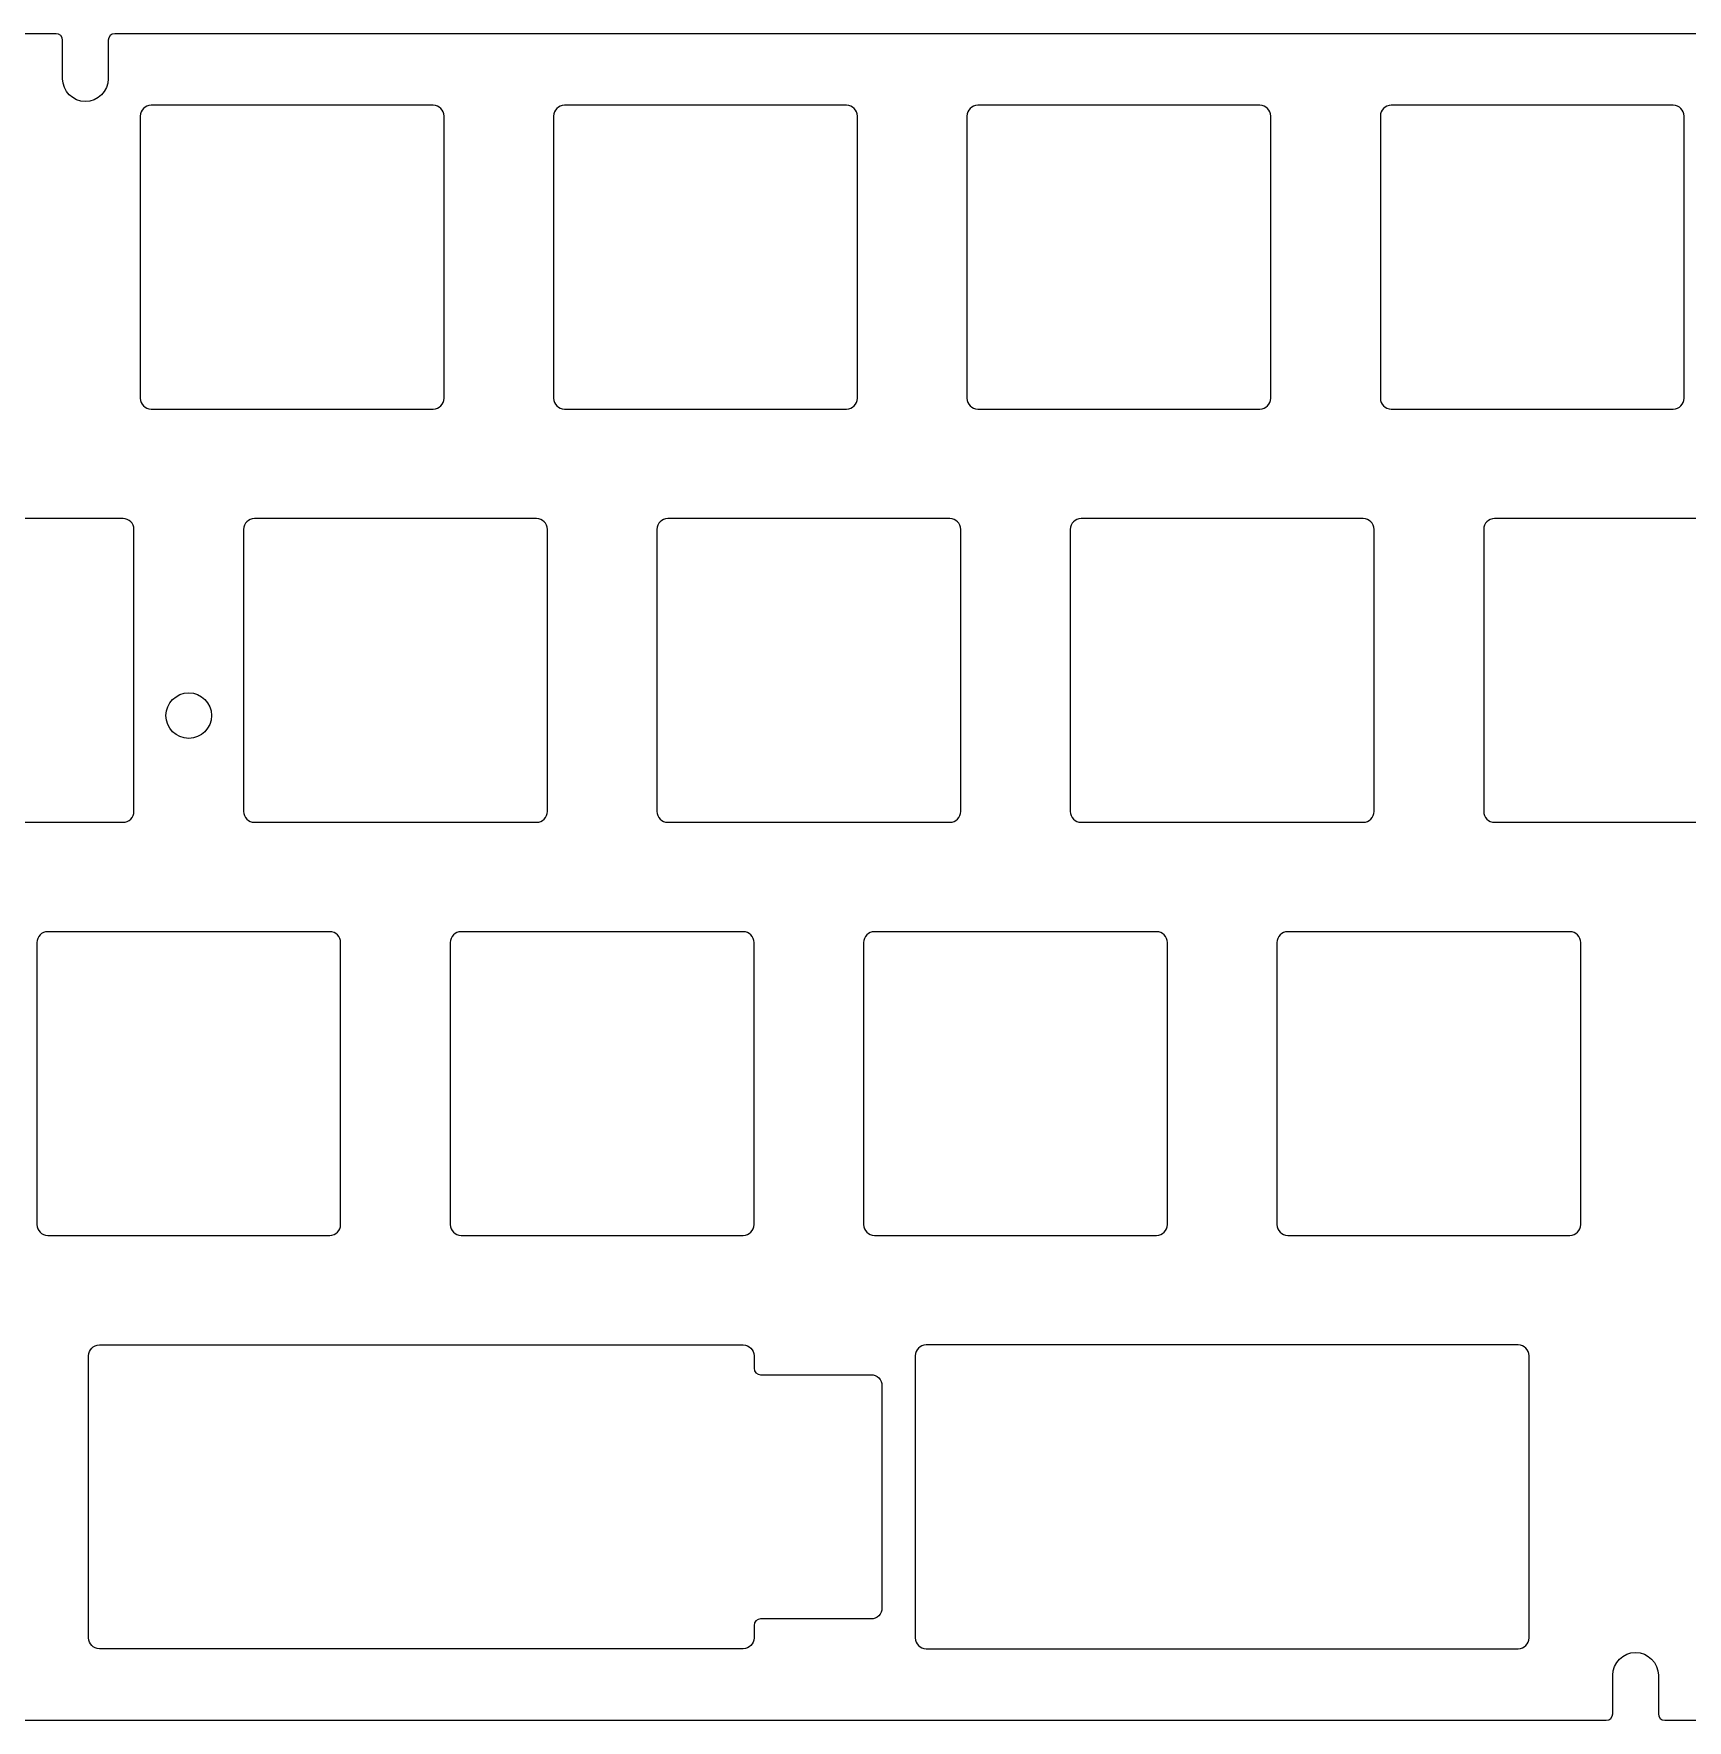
# Model space of a CAD drawing. Header units: millimetres. Extents: x -270 to 55, y 107 to 185.
# Drawn here: x -157.7 to -81.5, y 107 to 184.8 of the extents above; entities that cross this region are included whole.
import ezdxf

# ---------------------------------------------------------------- set-up
doc = ezdxf.new("R2010")
doc.units = ezdxf.units.MM
doc.header["$MEASUREMENT"] = 0
doc.layers.add('Layer 1', color=7, linetype='Continuous')

msp = doc.modelspace()

# ---------------------------------------------------------------- linework, layer by layer
at = {"layer": 'Layer 1'}
for points, knots in [([(-269.4598, 184.7521), (-269.4598, 184.7521), (-251.9345, 184.7521), (-251.9345, 184.7521), (-251.9345, 184.7521), (-251.7688, 184.7521), (-251.6345, 184.6178), (-251.6345, 184.4521), (-251.6345, 184.4521), (-251.6345, 183.8355), (-251.6345, 183.2937), (-251.6345, 182.6771), (-251.6345, 182.6771), (-251.6345, 182.6771), (-251.6345, 182.6769), (-251.6345, 182.6769), (-251.6345, 182.6769), (-251.6345, 182.0994), (-251.162, 181.627), (-250.5846, 181.627), (-250.5846, 181.627), (-250.5846, 181.627), (-250.5843, 181.627), (-250.5843, 181.627), (-250.5843, 181.627), (-250.0069, 181.627), (-249.5345, 182.0994), (-249.5345, 182.6769), (-249.5345, 182.6769), (-249.5345, 182.6769), (-249.5345, 182.6771), (-249.5345, 182.6771), (-249.5345, 182.6771), (-249.5345, 182.6771), (-249.5345, 184.4521), (-249.5345, 184.4521), (-249.5345, 184.4521), (-249.5345, 184.6178), (-249.4002, 184.7521), (-249.2345, 184.7521), (-249.2345, 184.7521), (-249.2345, 184.7521), (-156.6844, 184.7521), (-156.6844, 184.7521), (-156.6844, 184.7521), (-156.5187, 184.7521), (-156.3844, 184.6178), (-156.3844, 184.4521), (-156.3844, 184.4521), (-156.3844, 183.8355), (-156.3844, 183.2938), (-156.3844, 182.6772), (-156.3844, 182.6772), (-156.3844, 182.6772), (-156.3844, 182.677), (-156.3844, 182.677), (-156.3844, 182.677), (-156.3844, 182.0995), (-155.9119, 181.6271), (-155.3345, 181.6271), (-155.3345, 181.6271), (-155.3345, 181.6271), (-155.3342, 181.6271), (-155.3342, 181.6271), (-155.3342, 181.6271), (-154.7568, 181.6271), (-154.2844, 182.0995), (-154.2844, 182.677), (-154.2844, 182.677), (-154.2844, 182.677), (-154.2844, 182.6772), (-154.2844, 182.6772), (-154.2844, 182.6772), (-154.2844, 182.6772), (-154.2844, 184.4521), (-154.2844, 184.4521), (-154.2844, 184.4521), (-154.2844, 184.6178), (-154.1501, 184.7521), (-153.9844, 184.7521), (-153.9844, 184.7521), (-153.9844, 184.7521), (-61.4341, 184.7521), (-61.4341, 184.7521), (-61.4341, 184.7521), (-61.2684, 184.7521), (-61.1341, 184.6178), (-61.1341, 184.4521), (-61.1341, 184.4521), (-61.1341, 184.4521), (-61.1341, 182.6772), (-61.1341, 182.6772), (-61.1341, 182.6772), (-61.1341, 182.6772), (-61.1341, 182.677), (-61.1341, 182.677), (-61.1341, 182.677), (-61.1341, 182.0995), (-60.6616, 181.6271), (-60.0842, 181.6271), (-60.0842, 181.6271), (-60.0842, 181.6271), (-60.0839, 181.6271), (-60.0839, 181.6271), (-60.0839, 181.6271), (-59.5063, 181.6271), (-59.0341, 182.0996), (-59.0341, 182.6772), (-59.0341, 182.6772), (-59.0341, 182.6772), (-59.0341, 184.4521), (-59.0341, 184.4521), (-59.0341, 184.4521), (-59.0341, 184.6178), (-58.8998, 184.7521), (-58.7341, 184.7521), (-58.7341, 184.7521), (-58.7341, 184.7521), (33.8162, 184.7521), (33.8162, 184.7521), (33.8162, 184.7521), (33.9819, 184.7521), (34.1162, 184.6178), (34.1162, 184.4521), (34.1162, 184.4521), (34.1162, 183.8605), (34.1162, 183.2688), (34.1162, 182.6772), (34.1162, 182.6772), (34.1162, 182.6772), (34.1162, 182.677), (34.1162, 182.677), (34.1162, 182.677), (34.1162, 182.0995), (34.5887, 181.6271), (35.1661, 181.6271), (35.1661, 181.6271), (35.1661, 181.6271), (35.1664, 181.6271), (35.1664, 181.6271), (35.1664, 181.6271), (35.7438, 181.6271), (36.2162, 182.0995), (36.2162, 182.677), (36.2162, 182.677), (36.2162, 182.677), (36.2162, 182.6772), (36.2162, 182.6772), (36.2162, 182.6772), (36.2162, 182.6772), (36.2162, 184.4521), (36.2162, 184.4521), (36.2162, 184.4521), (36.2162, 184.6178), (36.3505, 184.7521), (36.5162, 184.7521), (36.5162, 184.7521), (42.3576, 184.7521), (48.199, 184.7521), (54.0404, 184.7521), (54.0404, 184.7521), (54.5629, 184.7521), (54.9902, 184.3245), (54.9902, 183.8021), (54.9902, 183.8021), (54.9902, 165.2605), (54.9902, 146.719), (54.9902, 128.1774), (54.9902, 128.1774), (54.9902, 128.0116), (54.8559, 127.8773), (54.6902, 127.8773), (54.6902, 127.8773), (54.6902, 127.8773), (52.9153, 127.8773), (52.9153, 127.8773), (52.9153, 127.8773), (52.9153, 127.8773), (52.9151, 127.8774), (52.9151, 127.8774), (52.9151, 127.8774), (52.3376, 127.8773), (51.8652, 127.4048), (51.8652, 126.8274), (51.8652, 126.8274), (51.8652, 126.8274), (51.8652, 126.8272), (51.8652, 126.8272), (51.8652, 126.8272), (51.8652, 126.2498), (52.3376, 125.7773), (52.9151, 125.7773), (52.9151, 125.7773), (52.9151, 125.7773), (52.9153, 125.7774), (52.9153, 125.7774), (52.9153, 125.7774), (52.9153, 125.7774), (54.6902, 125.7773), (54.6902, 125.7773), (54.6902, 125.7773), (54.8559, 125.7773), (54.9902, 125.643), (54.9902, 125.4774), (54.9902, 125.4774), (54.9902, 125.4774), (54.9902, 107.9523), (54.9902, 107.9523), (54.9902, 107.9523), (54.9902, 107.4299), (54.5629, 107.0023), (54.0404, 107.0023), (54.0404, 107.0023), (54.0404, 107.0023), (-1.584, 107.0023), (-1.584, 107.0023), (-1.584, 107.0023), (-1.7497, 107.0023), (-1.884, 107.1366), (-1.884, 107.3023), (-1.884, 107.3023), (-1.884, 107.8939), (-1.884, 108.4856), (-1.884, 109.0772), (-1.884, 109.0772), (-1.884, 109.0772), (-1.884, 109.0774), (-1.884, 109.0774), (-1.884, 109.0774), (-1.884, 109.6549), (-2.3564, 110.1273), (-2.9338, 110.1273), (-2.9338, 110.1273), (-2.9338, 110.1273), (-2.9341, 110.1273), (-2.9341, 110.1273), (-2.9341, 110.1273), (-3.5115, 110.1273), (-3.984, 109.6549), (-3.984, 109.0774), (-3.984, 109.0774), (-3.984, 109.0774), (-3.984, 109.0772), (-3.984, 109.0772), (-3.984, 109.0772), (-3.984, 109.0772), (-3.984, 107.3023), (-3.984, 107.3023), (-3.984, 107.3023), (-3.984, 107.1366), (-4.1183, 107.0023), (-4.284, 107.0023), (-4.284, 107.0023), (-4.284, 107.0023), (-82.5475, 107.0023), (-82.5475, 107.0023), (-82.5475, 107.0023), (-82.7132, 107.0023), (-82.8475, 107.1366), (-82.8475, 107.3023), (-82.8475, 107.3023), (-82.8475, 107.8939), (-82.8475, 108.4856), (-82.8475, 109.0772), (-82.8475, 109.0772), (-82.8475, 109.0772), (-82.8475, 109.0774), (-82.8475, 109.0774), (-82.8475, 109.0774), (-82.8475, 109.6549), (-83.3199, 110.1273), (-83.8973, 110.1273), (-83.8973, 110.1273), (-83.8973, 110.1273), (-83.8976, 110.1273), (-83.8976, 110.1273), (-83.8976, 110.1273), (-84.475, 110.1273), (-84.9475, 109.6549), (-84.9475, 109.0774), (-84.9475, 109.0774), (-84.9475, 109.0774), (-84.9475, 109.0772), (-84.9475, 109.0772), (-84.9475, 109.0772), (-84.9475, 109.0772), (-84.9475, 107.3023), (-84.9475, 107.3023), (-84.9475, 107.3023), (-84.9475, 107.1366), (-85.0818, 107.0023), (-85.2475, 107.0023), (-85.2475, 107.0023), (-85.2475, 107.0023), (-199.7941, 107.0023), (-199.7941, 107.0023), (-199.7941, 107.0023), (-199.9598, 107.0023), (-200.0941, 107.1366), (-200.0941, 107.3023), (-200.0941, 107.3023), (-200.0941, 107.8939), (-200.0941, 108.4856), (-200.0941, 109.0772), (-200.0941, 109.0772), (-200.0941, 109.0772), (-200.0941, 109.0774), (-200.0941, 109.0774), (-200.0941, 109.0774), (-200.0941, 109.6549), (-200.5665, 110.1273), (-201.1439, 110.1273), (-201.1439, 110.1273), (-201.1439, 110.1273), (-201.1442, 110.1273), (-201.1442, 110.1273), (-201.1442, 110.1273), (-201.7216, 110.1273), (-202.1941, 109.6549), (-202.1941, 109.0774), (-202.1941, 109.0774), (-202.1941, 109.0774), (-202.1941, 109.0772), (-202.1941, 109.0772), (-202.1941, 109.0772), (-202.1941, 109.0772), (-202.1941, 107.3023), (-202.1941, 107.3023), (-202.1941, 107.3023), (-202.1941, 107.1366), (-202.3284, 107.0023), (-202.4941, 107.0023), (-202.4941, 107.0023), (-202.4941, 107.0023), (-269.4598, 107.0023), (-269.4598, 107.0023), (-269.4598, 107.0023), (-269.9823, 107.0023), (-270.4096, 107.4299), (-270.4096, 107.9523), (-270.4096, 107.9523), (-270.4096, 113.794), (-270.4096, 119.6356), (-270.4096, 125.4773), (-270.4096, 125.4773), (-270.4096, 125.643), (-270.2753, 125.7773), (-270.1096, 125.7773), (-270.1096, 125.7773), (-269.518, 125.7773), (-268.9263, 125.7773), (-268.3347, 125.7773), (-268.3347, 125.7773), (-268.3347, 125.7773), (-268.3345, 125.7773), (-268.3345, 125.7773), (-268.3345, 125.7773), (-267.757, 125.7773), (-267.2846, 126.2497), (-267.2846, 126.8271), (-267.2846, 126.8271), (-267.2846, 126.8271), (-267.2846, 126.8274), (-267.2846, 126.8274), (-267.2846, 126.8274), (-267.2846, 127.4048), (-267.757, 127.8773), (-268.3345, 127.8773), (-268.3345, 127.8773), (-268.3345, 127.8773), (-268.3347, 127.8773), (-268.3347, 127.8773), (-268.3347, 127.8773), (-268.3347, 127.8773), (-270.1096, 127.8773), (-270.1096, 127.8773), (-270.1096, 127.8773), (-270.2753, 127.8773), (-270.4096, 128.0116), (-270.4096, 128.1773), (-270.4096, 128.1773), (-270.4096, 146.7189), (-270.4096, 165.2605), (-270.4096, 183.8021), (-270.4096, 183.8021), (-270.4096, 184.3245), (-269.9823, 184.7521), (-269.4598, 184.7521)], [0, 0, 0, 0, 0.0102041, 0.0102041, 0.0102041, 0.0102041, 0.0204082, 0.0204082, 0.0204082, 0.0204082, 0.0306122, 0.0306122, 0.0306122, 0.0306122, 0.0408163, 0.0408163, 0.0408163, 0.0408163, 0.0510204, 0.0510204, 0.0510204, 0.0510204, 0.0612245, 0.0612245, 0.0612245, 0.0612245, 0.0714286, 0.0714286, 0.0714286, 0.0714286, 0.0816327, 0.0816327, 0.0816327, 0.0816327, 0.0918367, 0.0918367, 0.0918367, 0.0918367, 0.1020408, 0.1020408, 0.1020408, 0.1020408, 0.1122449, 0.1122449, 0.1122449, 0.1122449, 0.122449, 0.122449, 0.122449, 0.122449, 0.1326531, 0.1326531, 0.1326531, 0.1326531, 0.1428571, 0.1428571, 0.1428571, 0.1428571, 0.1530612, 0.1530612, 0.1530612, 0.1530612, 0.1632653, 0.1632653, 0.1632653, 0.1632653, 0.1734694, 0.1734694, 0.1734694, 0.1734694, 0.1836735, 0.1836735, 0.1836735, 0.1836735, 0.1938776, 0.1938776, 0.1938776, 0.1938776, 0.2040816, 0.2040816, 0.2040816, 0.2040816, 0.2142857, 0.2142857, 0.2142857, 0.2142857, 0.2244898, 0.2244898, 0.2244898, 0.2244898, 0.2346939, 0.2346939, 0.2346939, 0.2346939, 0.244898, 0.244898, 0.244898, 0.244898, 0.255102, 0.255102, 0.255102, 0.255102, 0.2653061, 0.2653061, 0.2653061, 0.2653061, 0.2755102, 0.2755102, 0.2755102, 0.2755102, 0.2857143, 0.2857143, 0.2857143, 0.2857143, 0.2959184, 0.2959184, 0.2959184, 0.2959184, 0.3061224, 0.3061224, 0.3061224, 0.3061224, 0.3163265, 0.3163265, 0.3163265, 0.3163265, 0.3265306, 0.3265306, 0.3265306, 0.3265306, 0.3367347, 0.3367347, 0.3367347, 0.3367347, 0.3469388, 0.3469388, 0.3469388, 0.3469388, 0.3571429, 0.3571429, 0.3571429, 0.3571429, 0.3673469, 0.3673469, 0.3673469, 0.3673469, 0.377551, 0.377551, 0.377551, 0.377551, 0.3877551, 0.3877551, 0.3877551, 0.3877551, 0.3979592, 0.3979592, 0.3979592, 0.3979592, 0.4081633, 0.4081633, 0.4081633, 0.4081633, 0.4183673, 0.4183673, 0.4183673, 0.4183673, 0.4285714, 0.4285714, 0.4285714, 0.4285714, 0.4387755, 0.4387755, 0.4387755, 0.4387755, 0.4489796, 0.4489796, 0.4489796, 0.4489796, 0.4591837, 0.4591837, 0.4591837, 0.4591837, 0.4693878, 0.4693878, 0.4693878, 0.4693878, 0.4795918, 0.4795918, 0.4795918, 0.4795918, 0.4897959, 0.4897959, 0.4897959, 0.4897959, 0.5, 0.5, 0.5, 0.5, 0.5102041, 0.5102041, 0.5102041, 0.5102041, 0.5204082, 0.5204082, 0.5204082, 0.5204082, 0.5306122, 0.5306122, 0.5306122, 0.5306122, 0.5408163, 0.5408163, 0.5408163, 0.5408163, 0.5510204, 0.5510204, 0.5510204, 0.5510204, 0.5612245, 0.5612245, 0.5612245, 0.5612245, 0.5714286, 0.5714286, 0.5714286, 0.5714286, 0.5816327, 0.5816327, 0.5816327, 0.5816327, 0.5918367, 0.5918367, 0.5918367, 0.5918367, 0.6020408, 0.6020408, 0.6020408, 0.6020408, 0.6122449, 0.6122449, 0.6122449, 0.6122449, 0.622449, 0.622449, 0.622449, 0.622449, 0.6326531, 0.6326531, 0.6326531, 0.6326531, 0.6428571, 0.6428571, 0.6428571, 0.6428571, 0.6530612, 0.6530612, 0.6530612, 0.6530612, 0.6632653, 0.6632653, 0.6632653, 0.6632653, 0.6734694, 0.6734694, 0.6734694, 0.6734694, 0.6836735, 0.6836735, 0.6836735, 0.6836735, 0.6938776, 0.6938776, 0.6938776, 0.6938776, 0.7040816, 0.7040816, 0.7040816, 0.7040816, 0.7142857, 0.7142857, 0.7142857, 0.7142857, 0.7244898, 0.7244898, 0.7244898, 0.7244898, 0.7346939, 0.7346939, 0.7346939, 0.7346939, 0.744898, 0.744898, 0.744898, 0.744898, 0.755102, 0.755102, 0.755102, 0.755102, 0.7653061, 0.7653061, 0.7653061, 0.7653061, 0.7755102, 0.7755102, 0.7755102, 0.7755102, 0.7857143, 0.7857143, 0.7857143, 0.7857143, 0.7959184, 0.7959184, 0.7959184, 0.7959184, 0.8061224, 0.8061224, 0.8061224, 0.8061224, 0.8163265, 0.8163265, 0.8163265, 0.8163265, 0.8265306, 0.8265306, 0.8265306, 0.8265306, 0.8367347, 0.8367347, 0.8367347, 0.8367347, 0.8469388, 0.8469388, 0.8469388, 0.8469388, 0.8571429, 0.8571429, 0.8571429, 0.8571429, 0.8673469, 0.8673469, 0.8673469, 0.8673469, 0.877551, 0.877551, 0.877551, 0.877551, 0.8877551, 0.8877551, 0.8877551, 0.8877551, 0.8979592, 0.8979592, 0.8979592, 0.8979592, 0.9081633, 0.9081633, 0.9081633, 0.9081633, 0.9183673, 0.9183673, 0.9183673, 0.9183673, 0.9285714, 0.9285714, 0.9285714, 0.9285714, 0.9387755, 0.9387755, 0.9387755, 0.9387755, 0.9489796, 0.9489796, 0.9489796, 0.9489796, 0.9591837, 0.9591837, 0.9591837, 0.9591837, 0.9693878, 0.9693878, 0.9693878, 0.9693878, 0.9795918, 0.9795918, 0.9795918, 0.9795918, 1, 1, 1, 1]), ([(-152.3093, 181.4519), (-152.3093, 181.4519), (-139.3091, 181.4519), (-139.3091, 181.4519), (-139.3091, 181.4519), (-139.0341, 181.4519), (-138.8092, 181.2269), (-138.8092, 180.9519), (-138.8092, 180.9519), (-138.8092, 180.9519), (-138.8092, 167.9519), (-138.8092, 167.9519), (-138.8092, 167.9519), (-138.8092, 167.6769), (-139.0341, 167.4519), (-139.3091, 167.4519), (-139.3091, 167.4519), (-139.3091, 167.4519), (-152.3093, 167.4519), (-152.3093, 167.4519), (-152.3093, 167.4519), (-152.5843, 167.4519), (-152.8092, 167.6769), (-152.8092, 167.9519), (-152.8092, 167.9519), (-152.8092, 167.9519), (-152.8092, 180.9519), (-152.8092, 180.9519), (-152.8092, 180.9519), (-152.8092, 181.2269), (-152.5843, 181.4519), (-152.3093, 181.4519)], [0, 0, 0, 0, 0.1111111, 0.1111111, 0.1111111, 0.1111111, 0.2222222, 0.2222222, 0.2222222, 0.2222222, 0.3333333, 0.3333333, 0.3333333, 0.3333333, 0.4444444, 0.4444444, 0.4444444, 0.4444444, 0.5555556, 0.5555556, 0.5555556, 0.5555556, 0.6666667, 0.6666667, 0.6666667, 0.6666667, 0.7777778, 0.7777778, 0.7777778, 0.7777778, 1, 1, 1, 1]), ([(-133.2593, 181.4519), (-133.2593, 181.4519), (-120.2591, 181.4519), (-120.2591, 181.4519), (-120.2591, 181.4519), (-119.9841, 181.4519), (-119.7592, 181.2269), (-119.7592, 180.9519), (-119.7592, 180.9519), (-119.7592, 180.9519), (-119.7592, 167.9519), (-119.7592, 167.9519), (-119.7592, 167.9519), (-119.7592, 167.6769), (-119.9841, 167.4519), (-120.2591, 167.4519), (-120.2591, 167.4519), (-120.2591, 167.4519), (-133.2593, 167.4519), (-133.2593, 167.4519), (-133.2593, 167.4519), (-133.5343, 167.4519), (-133.7592, 167.6769), (-133.7592, 167.9519), (-133.7592, 167.9519), (-133.7592, 167.9519), (-133.7592, 180.9519), (-133.7592, 180.9519), (-133.7592, 180.9519), (-133.7592, 181.2269), (-133.5343, 181.4519), (-133.2593, 181.4519)], [0, 0, 0, 0, 0.1111111, 0.1111111, 0.1111111, 0.1111111, 0.2222222, 0.2222222, 0.2222222, 0.2222222, 0.3333333, 0.3333333, 0.3333333, 0.3333333, 0.4444444, 0.4444444, 0.4444444, 0.4444444, 0.5555556, 0.5555556, 0.5555556, 0.5555556, 0.6666667, 0.6666667, 0.6666667, 0.6666667, 0.7777778, 0.7777778, 0.7777778, 0.7777778, 1, 1, 1, 1]), ([(-114.2095, 181.4519), (-114.2095, 181.4519), (-101.2093, 181.4519), (-101.2093, 181.4519), (-101.2093, 181.4519), (-100.9343, 181.4519), (-100.7094, 181.2269), (-100.7094, 180.9519), (-100.7094, 180.9519), (-100.7094, 180.9519), (-100.7094, 167.9519), (-100.7094, 167.9519), (-100.7094, 167.9519), (-100.7094, 167.6769), (-100.9343, 167.4519), (-101.2093, 167.4519), (-101.2093, 167.4519), (-101.2093, 167.4519), (-114.2095, 167.4519), (-114.2095, 167.4519), (-114.2095, 167.4519), (-114.4845, 167.4519), (-114.7094, 167.6769), (-114.7094, 167.9519), (-114.7094, 167.9519), (-114.7094, 167.9519), (-114.7094, 180.9519), (-114.7094, 180.9519), (-114.7094, 180.9519), (-114.7094, 181.2269), (-114.4845, 181.4519), (-114.2095, 181.4519)], [0, 0, 0, 0, 0.1111111, 0.1111111, 0.1111111, 0.1111111, 0.2222222, 0.2222222, 0.2222222, 0.2222222, 0.3333333, 0.3333333, 0.3333333, 0.3333333, 0.4444444, 0.4444444, 0.4444444, 0.4444444, 0.5555556, 0.5555556, 0.5555556, 0.5555556, 0.6666667, 0.6666667, 0.6666667, 0.6666667, 0.7777778, 0.7777778, 0.7777778, 0.7777778, 1, 1, 1, 1]), ([(-95.1593, 181.4519), (-95.1593, 181.4519), (-82.1591, 181.4519), (-82.1591, 181.4519), (-82.1591, 181.4519), (-81.8841, 181.4519), (-81.6592, 181.2269), (-81.6592, 180.9519), (-81.6592, 180.9519), (-81.6592, 180.9519), (-81.6592, 167.9519), (-81.6592, 167.9519), (-81.6592, 167.9519), (-81.6592, 167.6769), (-81.8841, 167.4519), (-82.1591, 167.4519), (-82.1591, 167.4519), (-82.1591, 167.4519), (-95.1593, 167.4519), (-95.1593, 167.4519), (-95.1593, 167.4519), (-95.4343, 167.4519), (-95.6592, 167.6769), (-95.6592, 167.9519), (-95.6592, 167.9519), (-95.6592, 167.9519), (-95.6592, 180.9519), (-95.6592, 180.9519), (-95.6592, 180.9519), (-95.6592, 181.2269), (-95.4343, 181.4519), (-95.1593, 181.4519)], [0, 0, 0, 0, 0.1111111, 0.1111111, 0.1111111, 0.1111111, 0.2222222, 0.2222222, 0.2222222, 0.2222222, 0.3333333, 0.3333333, 0.3333333, 0.3333333, 0.4444444, 0.4444444, 0.4444444, 0.4444444, 0.5555556, 0.5555556, 0.5555556, 0.5555556, 0.6666667, 0.6666667, 0.6666667, 0.6666667, 0.7777778, 0.7777778, 0.7777778, 0.7777778, 1, 1, 1, 1]), ([(-166.5974, 162.4024), (-166.5974, 162.4024), (-153.5972, 162.4024), (-153.5972, 162.4024), (-153.5972, 162.4024), (-153.3222, 162.4024), (-153.0973, 162.1774), (-153.0973, 161.9024), (-153.0973, 161.9024), (-153.0973, 161.9024), (-153.0973, 148.9024), (-153.0973, 148.9024), (-153.0973, 148.9024), (-153.0973, 148.6274), (-153.3222, 148.4024), (-153.5972, 148.4024), (-153.5972, 148.4024), (-153.5972, 148.4024), (-166.5974, 148.4024), (-166.5974, 148.4024), (-166.5974, 148.4024), (-166.8724, 148.4024), (-167.0973, 148.6274), (-167.0973, 148.9024), (-167.0973, 148.9024), (-167.0973, 148.9024), (-167.0973, 161.9024), (-167.0973, 161.9024), (-167.0973, 161.9024), (-167.0973, 162.1774), (-166.8724, 162.4024), (-166.5974, 162.4024)], [0, 0, 0, 0, 0.1111111, 0.1111111, 0.1111111, 0.1111111, 0.2222222, 0.2222222, 0.2222222, 0.2222222, 0.3333333, 0.3333333, 0.3333333, 0.3333333, 0.4444444, 0.4444444, 0.4444444, 0.4444444, 0.5555556, 0.5555556, 0.5555556, 0.5555556, 0.6666667, 0.6666667, 0.6666667, 0.6666667, 0.7777778, 0.7777778, 0.7777778, 0.7777778, 1, 1, 1, 1]), ([(-147.5472, 162.4024), (-147.5472, 162.4024), (-134.547, 162.4024), (-134.547, 162.4024), (-134.547, 162.4024), (-134.272, 162.4024), (-134.0471, 162.1774), (-134.0471, 161.9024), (-134.0471, 161.9024), (-134.0471, 161.9024), (-134.0471, 148.9024), (-134.0471, 148.9024), (-134.0471, 148.9024), (-134.0471, 148.6274), (-134.272, 148.4024), (-134.547, 148.4024), (-134.547, 148.4024), (-134.547, 148.4024), (-147.5472, 148.4024), (-147.5472, 148.4024), (-147.5472, 148.4024), (-147.8222, 148.4024), (-148.0471, 148.6274), (-148.0471, 148.9024), (-148.0471, 148.9024), (-148.0471, 148.9024), (-148.0471, 161.9024), (-148.0471, 161.9024), (-148.0471, 161.9024), (-148.0471, 162.1774), (-147.8222, 162.4024), (-147.5472, 162.4024)], [0, 0, 0, 0, 0.1111111, 0.1111111, 0.1111111, 0.1111111, 0.2222222, 0.2222222, 0.2222222, 0.2222222, 0.3333333, 0.3333333, 0.3333333, 0.3333333, 0.4444444, 0.4444444, 0.4444444, 0.4444444, 0.5555556, 0.5555556, 0.5555556, 0.5555556, 0.6666667, 0.6666667, 0.6666667, 0.6666667, 0.7777778, 0.7777778, 0.7777778, 0.7777778, 1, 1, 1, 1]), ([(-128.4972, 162.4024), (-128.4972, 162.4024), (-115.497, 162.4024), (-115.497, 162.4024), (-115.497, 162.4024), (-115.222, 162.4024), (-114.9971, 162.1774), (-114.9971, 161.9024), (-114.9971, 161.9024), (-114.9971, 161.9024), (-114.9971, 148.9024), (-114.9971, 148.9024), (-114.9971, 148.9024), (-114.9971, 148.6274), (-115.222, 148.4024), (-115.497, 148.4024), (-115.497, 148.4024), (-115.497, 148.4024), (-128.4972, 148.4024), (-128.4972, 148.4024), (-128.4972, 148.4024), (-128.7722, 148.4024), (-128.9971, 148.6274), (-128.9971, 148.9024), (-128.9971, 148.9024), (-128.9971, 148.9024), (-128.9971, 161.9024), (-128.9971, 161.9024), (-128.9971, 161.9024), (-128.9971, 162.1774), (-128.7722, 162.4024), (-128.4972, 162.4024)], [0, 0, 0, 0, 0.1111111, 0.1111111, 0.1111111, 0.1111111, 0.2222222, 0.2222222, 0.2222222, 0.2222222, 0.3333333, 0.3333333, 0.3333333, 0.3333333, 0.4444444, 0.4444444, 0.4444444, 0.4444444, 0.5555556, 0.5555556, 0.5555556, 0.5555556, 0.6666667, 0.6666667, 0.6666667, 0.6666667, 0.7777778, 0.7777778, 0.7777778, 0.7777778, 1, 1, 1, 1]), ([(-109.4474, 162.4024), (-109.4474, 162.4024), (-96.4472, 162.4024), (-96.4472, 162.4024), (-96.4472, 162.4024), (-96.1722, 162.4024), (-95.9473, 162.1774), (-95.9473, 161.9024), (-95.9473, 161.9024), (-95.9473, 161.9024), (-95.9473, 148.9024), (-95.9473, 148.9024), (-95.9473, 148.9024), (-95.9473, 148.6274), (-96.1722, 148.4024), (-96.4472, 148.4024), (-96.4472, 148.4024), (-96.4472, 148.4024), (-109.4474, 148.4024), (-109.4474, 148.4024), (-109.4474, 148.4024), (-109.7224, 148.4024), (-109.9473, 148.6274), (-109.9473, 148.9024), (-109.9473, 148.9024), (-109.9473, 148.9024), (-109.9473, 161.9024), (-109.9473, 161.9024), (-109.9473, 161.9024), (-109.9473, 162.1774), (-109.7224, 162.4024), (-109.4474, 162.4024)], [0, 0, 0, 0, 0.1111111, 0.1111111, 0.1111111, 0.1111111, 0.2222222, 0.2222222, 0.2222222, 0.2222222, 0.3333333, 0.3333333, 0.3333333, 0.3333333, 0.4444444, 0.4444444, 0.4444444, 0.4444444, 0.5555556, 0.5555556, 0.5555556, 0.5555556, 0.6666667, 0.6666667, 0.6666667, 0.6666667, 0.7777778, 0.7777778, 0.7777778, 0.7777778, 1, 1, 1, 1]), ([(-90.3972, 162.4024), (-90.3972, 162.4024), (-77.397, 162.4024), (-77.397, 162.4024), (-77.397, 162.4024), (-77.122, 162.4024), (-76.8971, 162.1774), (-76.8971, 161.9024), (-76.8971, 161.9024), (-76.8971, 161.9024), (-76.8971, 148.9024), (-76.8971, 148.9024), (-76.8971, 148.9024), (-76.8971, 148.6274), (-77.122, 148.4024), (-77.397, 148.4024), (-77.397, 148.4024), (-77.397, 148.4024), (-90.3972, 148.4024), (-90.3972, 148.4024), (-90.3972, 148.4024), (-90.6722, 148.4024), (-90.8971, 148.6274), (-90.8971, 148.9024), (-90.8971, 148.9024), (-90.8971, 148.9024), (-90.8971, 161.9024), (-90.8971, 161.9024), (-90.8971, 161.9024), (-90.8971, 162.1774), (-90.6722, 162.4024), (-90.3972, 162.4024)], [0, 0, 0, 0, 0.1111111, 0.1111111, 0.1111111, 0.1111111, 0.2222222, 0.2222222, 0.2222222, 0.2222222, 0.3333333, 0.3333333, 0.3333333, 0.3333333, 0.4444444, 0.4444444, 0.4444444, 0.4444444, 0.5555556, 0.5555556, 0.5555556, 0.5555556, 0.6666667, 0.6666667, 0.6666667, 0.6666667, 0.7777778, 0.7777778, 0.7777778, 0.7777778, 1, 1, 1, 1]), ([(-150.5722, 154.3685), (-151.1521, 154.3685), (-151.6222, 153.8984), (-151.6222, 153.3185), (-151.6222, 153.3185), (-151.6222, 152.7386), (-151.1521, 152.2685), (-150.5722, 152.2685), (-150.5722, 152.2685), (-149.9923, 152.2685), (-149.5222, 152.7386), (-149.5222, 153.3185), (-149.5222, 153.3185), (-149.5222, 153.8984), (-149.9923, 154.3685), (-150.5722, 154.3685)], [0, 0, 0, 0, 0.2, 0.2, 0.2, 0.2, 0.4, 0.4, 0.4, 0.4, 0.6, 0.6, 0.6, 0.6, 1, 1, 1, 1]), ([(-157.0724, 143.3524), (-157.0724, 143.3524), (-144.0722, 143.3524), (-144.0722, 143.3524), (-144.0722, 143.3524), (-143.7972, 143.3524), (-143.5723, 143.1274), (-143.5723, 142.8524), (-143.5723, 142.8524), (-143.5723, 142.8524), (-143.5723, 129.8524), (-143.5723, 129.8524), (-143.5723, 129.8524), (-143.5723, 129.5774), (-143.7972, 129.3524), (-144.0722, 129.3524), (-144.0722, 129.3524), (-144.0722, 129.3524), (-157.0724, 129.3524), (-157.0724, 129.3524), (-157.0724, 129.3524), (-157.3474, 129.3524), (-157.5723, 129.5774), (-157.5723, 129.8524), (-157.5723, 129.8524), (-157.5723, 129.8524), (-157.5723, 142.8524), (-157.5723, 142.8524), (-157.5723, 142.8524), (-157.5723, 143.1274), (-157.3474, 143.3524), (-157.0724, 143.3524)], [0, 0, 0, 0, 0.1111111, 0.1111111, 0.1111111, 0.1111111, 0.2222222, 0.2222222, 0.2222222, 0.2222222, 0.3333333, 0.3333333, 0.3333333, 0.3333333, 0.4444444, 0.4444444, 0.4444444, 0.4444444, 0.5555556, 0.5555556, 0.5555556, 0.5555556, 0.6666667, 0.6666667, 0.6666667, 0.6666667, 0.7777778, 0.7777778, 0.7777778, 0.7777778, 1, 1, 1, 1]), ([(-138.0222, 143.3524), (-138.0222, 143.3524), (-125.022, 143.3524), (-125.022, 143.3524), (-125.022, 143.3524), (-124.747, 143.3524), (-124.5221, 143.1274), (-124.5221, 142.8524), (-124.5221, 142.8524), (-124.5221, 142.8524), (-124.5221, 129.8524), (-124.5221, 129.8524), (-124.5221, 129.8524), (-124.5221, 129.5774), (-124.747, 129.3524), (-125.022, 129.3524), (-125.022, 129.3524), (-125.022, 129.3524), (-138.0222, 129.3524), (-138.0222, 129.3524), (-138.0222, 129.3524), (-138.2972, 129.3524), (-138.5221, 129.5774), (-138.5221, 129.8524), (-138.5221, 129.8524), (-138.5221, 129.8524), (-138.5221, 142.8524), (-138.5221, 142.8524), (-138.5221, 142.8524), (-138.5221, 143.1274), (-138.2972, 143.3524), (-138.0222, 143.3524)], [0, 0, 0, 0, 0.1111111, 0.1111111, 0.1111111, 0.1111111, 0.2222222, 0.2222222, 0.2222222, 0.2222222, 0.3333333, 0.3333333, 0.3333333, 0.3333333, 0.4444444, 0.4444444, 0.4444444, 0.4444444, 0.5555556, 0.5555556, 0.5555556, 0.5555556, 0.6666667, 0.6666667, 0.6666667, 0.6666667, 0.7777778, 0.7777778, 0.7777778, 0.7777778, 1, 1, 1, 1]), ([(-118.9722, 143.3524), (-118.9722, 143.3524), (-105.972, 143.3524), (-105.972, 143.3524), (-105.972, 143.3524), (-105.697, 143.3524), (-105.4721, 143.1274), (-105.4721, 142.8524), (-105.4721, 142.8524), (-105.4721, 142.8524), (-105.4721, 129.8524), (-105.4721, 129.8524), (-105.4721, 129.8524), (-105.4721, 129.5774), (-105.697, 129.3524), (-105.972, 129.3524), (-105.972, 129.3524), (-105.972, 129.3524), (-118.9722, 129.3524), (-118.9722, 129.3524), (-118.9722, 129.3524), (-119.2472, 129.3524), (-119.4721, 129.5774), (-119.4721, 129.8524), (-119.4721, 129.8524), (-119.4721, 129.8524), (-119.4721, 142.8524), (-119.4721, 142.8524), (-119.4721, 142.8524), (-119.4721, 143.1274), (-119.2472, 143.3524), (-118.9722, 143.3524)], [0, 0, 0, 0, 0.1111111, 0.1111111, 0.1111111, 0.1111111, 0.2222222, 0.2222222, 0.2222222, 0.2222222, 0.3333333, 0.3333333, 0.3333333, 0.3333333, 0.4444444, 0.4444444, 0.4444444, 0.4444444, 0.5555556, 0.5555556, 0.5555556, 0.5555556, 0.6666667, 0.6666667, 0.6666667, 0.6666667, 0.7777778, 0.7777778, 0.7777778, 0.7777778, 1, 1, 1, 1]), ([(-99.9224, 143.3524), (-99.9224, 143.3524), (-86.9222, 143.3524), (-86.9222, 143.3524), (-86.9222, 143.3524), (-86.6472, 143.3524), (-86.4223, 143.1274), (-86.4223, 142.8524), (-86.4223, 142.8524), (-86.4223, 142.8524), (-86.4223, 129.8524), (-86.4223, 129.8524), (-86.4223, 129.8524), (-86.4223, 129.5774), (-86.6472, 129.3524), (-86.9222, 129.3524), (-86.9222, 129.3524), (-86.9222, 129.3524), (-99.9224, 129.3524), (-99.9224, 129.3524), (-99.9224, 129.3524), (-100.1974, 129.3524), (-100.4223, 129.5774), (-100.4223, 129.8524), (-100.4223, 129.8524), (-100.4223, 129.8524), (-100.4223, 142.8524), (-100.4223, 142.8524), (-100.4223, 142.8524), (-100.4223, 143.1274), (-100.1974, 143.3524), (-99.9224, 143.3524)], [0, 0, 0, 0, 0.1111111, 0.1111111, 0.1111111, 0.1111111, 0.2222222, 0.2222222, 0.2222222, 0.2222222, 0.3333333, 0.3333333, 0.3333333, 0.3333333, 0.4444444, 0.4444444, 0.4444444, 0.4444444, 0.5555556, 0.5555556, 0.5555556, 0.5555556, 0.6666667, 0.6666667, 0.6666667, 0.6666667, 0.7777778, 0.7777778, 0.7777778, 0.7777778, 1, 1, 1, 1]), ([(-125.022, 110.3025), (-124.7472, 110.3025), (-124.5221, 110.5277), (-124.5221, 110.8025), (-124.5221, 110.8025), (-124.5221, 111.0261), (-124.5221, 111.1496), (-124.5221, 111.3732), (-124.5221, 111.3732), (-124.5221, 111.5389), (-124.3878, 111.6732), (-124.2221, 111.6732), (-124.2221, 111.6732), (-122.5241, 111.6732), (-120.8262, 111.6732), (-119.1282, 111.6732), (-119.1282, 111.6732), (-118.8537, 111.6732), (-118.6283, 111.8987), (-118.6283, 112.1732), (-118.6283, 112.1732), (-118.6283, 112.1732), (-118.6283, 122.4318), (-118.6283, 122.4318), (-118.6283, 122.4318), (-118.6283, 122.7063), (-118.8532, 122.9318), (-119.1282, 122.9318), (-119.1282, 122.9318), (-119.1282, 122.9318), (-122.9263, 122.9318), (-122.9263, 122.9318), (-122.9263, 122.9318), (-122.9263, 122.9318), (-124.0222, 122.9318), (-124.0222, 122.9318), (-124.0222, 122.9318), (-124.0222, 122.9318), (-124.2221, 122.9318), (-124.2221, 122.9318), (-124.2221, 122.9318), (-124.3878, 122.9318), (-124.5221, 123.0661), (-124.5221, 123.2318), (-124.5221, 123.2318), (-124.5221, 123.4554), (-124.5221, 123.5789), (-124.5221, 123.8025), (-124.5221, 123.8025), (-124.5221, 124.0773), (-124.747, 124.3025), (-125.022, 124.3025), (-125.022, 124.3025), (-125.022, 124.3025), (-154.6916, 124.3025), (-154.6916, 124.3025), (-154.6916, 124.3025), (-154.9666, 124.3025), (-155.1915, 124.0775), (-155.1915, 123.8025), (-155.1915, 123.8025), (-155.1915, 123.8025), (-155.1915, 110.8025), (-155.1915, 110.8025), (-155.1915, 110.8025), (-155.1915, 110.5275), (-154.9664, 110.3025), (-154.6916, 110.3025), (-154.6916, 110.3025), (-154.6916, 110.3025), (-146.2089, 110.3025), (-146.2089, 110.3025), (-146.2089, 110.3025), (-146.2089, 110.3025), (-142.3859, 110.3025), (-142.3859, 110.3025), (-142.3859, 110.3025), (-136.5979, 110.3025), (-130.81, 110.3025), (-125.022, 110.3025)], [0, 0, 0, 0, 0.047619, 0.047619, 0.047619, 0.047619, 0.0952381, 0.0952381, 0.0952381, 0.0952381, 0.1428571, 0.1428571, 0.1428571, 0.1428571, 0.1904762, 0.1904762, 0.1904762, 0.1904762, 0.2380952, 0.2380952, 0.2380952, 0.2380952, 0.2857143, 0.2857143, 0.2857143, 0.2857143, 0.3333333, 0.3333333, 0.3333333, 0.3333333, 0.3809524, 0.3809524, 0.3809524, 0.3809524, 0.4285714, 0.4285714, 0.4285714, 0.4285714, 0.4761905, 0.4761905, 0.4761905, 0.4761905, 0.5238095, 0.5238095, 0.5238095, 0.5238095, 0.5714286, 0.5714286, 0.5714286, 0.5714286, 0.6190476, 0.6190476, 0.6190476, 0.6190476, 0.6666667, 0.6666667, 0.6666667, 0.6666667, 0.7142857, 0.7142857, 0.7142857, 0.7142857, 0.7619048, 0.7619048, 0.7619048, 0.7619048, 0.8095238, 0.8095238, 0.8095238, 0.8095238, 0.8571429, 0.8571429, 0.8571429, 0.8571429, 0.9047619, 0.9047619, 0.9047619, 0.9047619, 1, 1, 1, 1]), ([(-116.5909, 124.3025), (-116.5909, 124.3025), (-89.3039, 124.3025), (-89.3039, 124.3025), (-89.3039, 124.3025), (-89.0289, 124.3025), (-88.804, 124.0772), (-88.804, 123.8025), (-88.804, 123.8025), (-88.804, 123.8025), (-88.804, 110.8025), (-88.804, 110.8025), (-88.804, 110.8025), (-88.804, 110.5278), (-89.0292, 110.3025), (-89.3039, 110.3025), (-89.3039, 110.3025), (-89.3039, 110.3025), (-116.5909, 110.3025), (-116.5909, 110.3025), (-116.5909, 110.3025), (-116.8656, 110.3025), (-117.0908, 110.5275), (-117.0908, 110.8025), (-117.0908, 110.8025), (-117.0908, 110.8025), (-117.0908, 123.8025), (-117.0908, 123.8025), (-117.0908, 123.8025), (-117.0908, 124.0775), (-116.8659, 124.3025), (-116.5909, 124.3025)], [0, 0, 0, 0, 0.1111111, 0.1111111, 0.1111111, 0.1111111, 0.2222222, 0.2222222, 0.2222222, 0.2222222, 0.3333333, 0.3333333, 0.3333333, 0.3333333, 0.4444444, 0.4444444, 0.4444444, 0.4444444, 0.5555556, 0.5555556, 0.5555556, 0.5555556, 0.6666667, 0.6666667, 0.6666667, 0.6666667, 0.7777778, 0.7777778, 0.7777778, 0.7777778, 1, 1, 1, 1])]:
    msp.add_open_spline(points, degree=3, knots=knots, dxfattribs=at)

doc.saveas('drawing.dxf')
